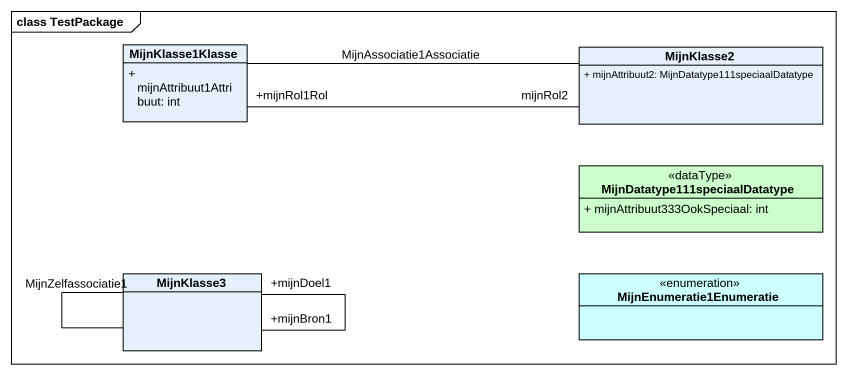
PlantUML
@startuml
mainframe class TestPackage
hide circle
hide empty members
skinparam classAttributeIconSize 0
class MijnKlasse1Klasse {
  + mijnAttribuut1Attribuut: int
}
class MijnKlasse2 {
  + mijnAttribuut2: MijnDatatype111speciaalDatatype
}
class "MijnDatatype111speciaalDatatype" as MijnDatatype111speciaalDatat <<dataType>> #CCFFCC {
  + mijnAttribuut333OokSpeciaal: int
}
class MijnKlasse3
enum MijnEnumeratie1Enumeratie #CCFFFF
MijnKlasse1Klasse -right- MijnKlasse2 : MijnAssociatie1Associatie
MijnKlasse1Klasse "+mijnRol1Rol" -right- "mijnRol2" MijnKlasse2
MijnKlasse3 -- MijnKlasse3 : MijnZelfassociatie1
MijnKlasse3 "+mijnBron1" -- "+mijnDoel1" MijnKlasse3
@enduml
